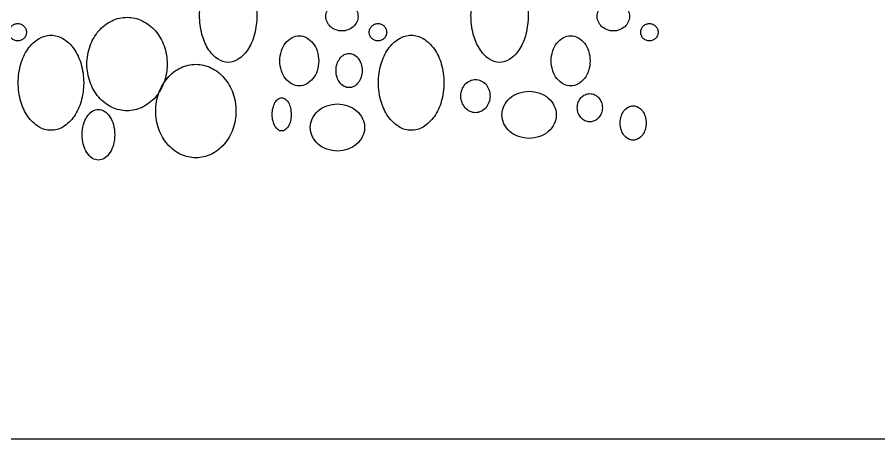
# Model space of a CAD drawing. Header units: millimetres. Extents: x 3355 to 129505, y 4600 to 34300.
# Drawn here: x 116138 to 117175, y 17930 to 18437 of the extents above; entities that cross this region are included whole.
import ezdxf

# ---------------------------------------------------------------- set-up
doc = ezdxf.new("R2010")
doc.units = ezdxf.units.MM
doc.header["$LTSCALE"] = 800
doc.layers.add('SYM', color=3, linetype='Continuous')

msp = doc.modelspace()

# ---------------------------------------------------------------- linework, layer by layer
at = {"color": 9}
for points in [[(116357.41167, 18439.34045, -0.0618468802), (116360.22382, 18461.98825, -0.0751121537), (116367.50295, 18479.34928, -0.1070312387), (116379.69892, 18492.17568, -0.1504542618), (116391.86544, 18495.92148, -0.1504542618), (116404.03197, 18492.17568, -0.1070312387), (116416.22794, 18479.34928, -0.0751121537), (116423.50707, 18461.98825, -0.0618468802), (116426.31922, 18439.34045, -0.0618468802), (116423.50707, 18416.69265, -0.0751121537), (116416.22794, 18399.33162, -0.1070312387), (116404.03197, 18386.50522, -0.1504542618), (116391.86544, 18382.75942, -0.1504542618), (116379.69892, 18386.50522, -0.1070312387), (116367.50295, 18399.33162, -0.0751121537), (116360.22382, 18416.69265, -0.0618468802)], [(116684.05639, 18439.34045, -0.0618468802), (116686.86854, 18461.98825, -0.0751121537), (116694.14766, 18479.34928, -0.1070312387), (116706.34364, 18492.17568, -0.1504542618), (116718.51016, 18495.92148, -0.1504542618), (116730.67668, 18492.17568, -0.1070312387), (116742.87266, 18479.34928, -0.0751121537), (116750.15178, 18461.98825, -0.0618468802), (116752.96393, 18439.34045, -0.0618468802), (116750.15178, 18416.69265, -0.0751121537), (116742.87266, 18399.33162, -0.1070312387), (116730.67668, 18386.50522, -0.1504542618), (116718.51016, 18382.75942, -0.1504542618), (116706.34364, 18386.50522, -0.1070312387), (116694.14766, 18399.33162, -0.0751121537), (116686.86854, 18416.69265, -0.0618468802)], [(116509.37757, 18438.11041, -0.1077474459), (116510.8214, 18444.73269, -0.1018557103), (116515.05391, 18450.50919, -0.0944986988), (116521.25414, 18454.28506, -0.0898820446), (116528.75782, 18455.64494, -0.0898820446), (116536.2615, 18454.28506, -0.0944986988), (116542.46172, 18450.50919, -0.1018557103), (116546.69424, 18444.73269, -0.1077474459), (116548.13807, 18438.11041, -0.1077474459), (116546.69424, 18431.48813, -0.1018557103), (116542.46172, 18425.71162, -0.0944986988), (116536.2615, 18421.93576, -0.0898820446), (116528.75782, 18420.57588, -0.0898820446), (116521.25414, 18421.93576, -0.0944986988), (116515.05391, 18425.71162, -0.1018557103), (116510.8214, 18431.48813, -0.1077474459)], [(116836.02228, 18438.11041, -0.1077474459), (116837.46611, 18444.73269, -0.1018557103), (116841.69863, 18450.50919, -0.0944986988), (116847.89885, 18454.28506, -0.0898820446), (116855.40253, 18455.64494, -0.0898820446), (116862.90621, 18454.28506, -0.0944986988), (116869.10644, 18450.50919, -0.1018557103), (116873.33895, 18444.73269, -0.1077474459), (116874.78278, 18438.11041, -0.1077474459), (116873.33895, 18431.48813, -0.1018557103), (116869.10644, 18425.71162, -0.0944986988), (116862.90621, 18421.93576, -0.0898820446), (116855.40253, 18420.57588, -0.0898820446), (116847.89885, 18421.93576, -0.0944986988), (116841.69863, 18425.71162, -0.1018557103), (116837.46611, 18431.48813, -0.1077474459)], [(116221.84003, 18380.75255, -0.0855691791), (116225.61893, 18402.67186, -0.0921674266), (116235.98585, 18420.55918, -0.10334543), (116252.0352, 18432.90649, -0.1129266105), (116270.13689, 18437.04762, -0.1129266105), (116288.23858, 18432.90649, -0.10334543), (116304.28793, 18420.55918, -0.0921674266), (116314.65485, 18402.67186, -0.0855691791), (116318.43375, 18380.75255, -0.0855691791), (116314.65485, 18358.83323, -0.0921674266), (116304.28793, 18340.94591, -0.10334543), (116288.23858, 18328.5986, -0.1129266105), (116270.13689, 18324.45747, -0.1129266105), (116252.0352, 18328.5986, -0.10334543), (116235.98585, 18340.94591, -0.0921674266), (116225.61893, 18358.83323, -0.0855691791)], [(116128.09139, 18419.04502, -0.0985249797), (116128.88748, 18423.04588, -0.0985053048), (116131.15481, 18426.438, -0.098477493), (116134.54782, 18428.70435, -0.0984578362), (116138.55056, 18429.50026, -0.0984578362), (116142.5533, 18428.70435, -0.098477493), (116145.94631, 18426.438, -0.0985053048), (116148.21364, 18423.04588, -0.0985249797), (116149.00974, 18419.04502, -0.0985249797), (116148.21364, 18415.04416, -0.0985053048), (116145.94631, 18411.65205, -0.098477493), (116142.5533, 18409.3857, -0.0984578362), (116138.55056, 18408.58978, -0.0984578362), (116134.54782, 18409.3857, -0.098477493), (116131.15481, 18411.65205, -0.0985053048), (116128.88748, 18415.04416, -0.0985249797)], [(116561.67354, 18419.04502, -0.0985249797), (116562.46963, 18423.04588, -0.0985053048), (116564.73696, 18426.438, -0.098477493), (116568.12997, 18428.70435, -0.0984578362), (116572.13271, 18429.50026, -0.0984578362), (116576.13545, 18428.70435, -0.098477493), (116579.52846, 18426.438, -0.0985053048), (116581.79579, 18423.04588, -0.0985249797), (116582.59189, 18419.04502, -0.0985249797), (116581.79579, 18415.04416, -0.0985053048), (116579.52846, 18411.65205, -0.098477493), (116576.13545, 18409.3857, -0.0984578362), (116572.13271, 18408.58978, -0.0984578362), (116568.12997, 18409.3857, -0.098477493), (116564.73696, 18411.65205, -0.0985053048), (116562.46963, 18415.04416, -0.0985249797)], [(116888.31825, 18419.04502, -0.0985249797), (116889.11435, 18423.04588, -0.0985053048), (116891.38167, 18426.438, -0.098477493), (116894.77469, 18428.70435, -0.0984578362), (116898.77743, 18429.50026, -0.0984578362), (116902.78017, 18428.70435, -0.098477493), (116906.17318, 18426.438, -0.0985053048), (116908.4405, 18423.04588, -0.0985249797), (116909.2366, 18419.04502, -0.0985249797), (116908.4405, 18415.04416, -0.0985053048), (116906.17318, 18411.65205, -0.098477493), (116902.78017, 18409.3857, -0.0984578362), (116898.77743, 18408.58978, -0.0984578362), (116894.77469, 18409.3857, -0.098477493), (116891.38167, 18411.65205, -0.0985053048), (116889.11435, 18415.04416, -0.0985249797)], [(116139.1658, 18358.15888, -0.0695331361), (116142.33987, 18380.8727, -0.0814438579), (116150.6987, 18398.61807, -0.1069637525), (116164.30971, 18411.4241, -0.1362891525), (116178.54159, 18415.37682, -0.1362891525), (116192.77347, 18411.4241, -0.1069637525), (116206.38447, 18398.61807, -0.0814438579), (116214.7433, 18380.8727, -0.0695331361), (116217.91738, 18358.15888, -0.0695331361), (116214.7433, 18335.44507, -0.0814438579), (116206.38447, 18317.69969, -0.1069637525), (116192.77347, 18304.89367, -0.1362891525), (116178.54159, 18300.94095, -0.1362891525), (116164.30971, 18304.89367, -0.1069637525), (116150.6987, 18317.69969, -0.0814438579), (116142.33987, 18335.44507, -0.0695331361)], [(116572.74795, 18358.15888, -0.0695331361), (116575.92202, 18380.8727, -0.0814438579), (116584.28085, 18398.61807, -0.1069637525), (116597.89186, 18411.4241, -0.1362891525), (116612.12374, 18415.37682, -0.1362891525), (116626.35562, 18411.4241, -0.1069637525), (116639.96662, 18398.61807, -0.0814438579), (116648.32545, 18380.8727, -0.0695331361), (116651.49953, 18358.15888, -0.0695331361), (116648.32545, 18335.44507, -0.0814438579), (116639.96662, 18317.69969, -0.1069637525), (116626.35562, 18304.89367, -0.1362891525), (116612.12374, 18300.94095, -0.1362891525), (116597.89186, 18304.89367, -0.1069637525), (116584.28085, 18317.69969, -0.0814438579), (116575.92202, 18335.44507, -0.0695331361)], [(116454.0054, 18384.60437, -0.0778605621), (116455.86222, 18396.45609, -0.0874250031), (116460.85305, 18405.92159, -0.1055392566), (116468.75869, 18412.59215, -0.1232606084), (116477.38475, 18414.75147, -0.1232606084), (116486.01082, 18412.59215, -0.1055392566), (116493.91646, 18405.92159, -0.0874250031), (116498.90729, 18396.45609, -0.0778605621), (116500.76411, 18384.60437, -0.0778605621), (116498.90729, 18372.75266, -0.0874250031), (116493.91646, 18363.28716, -0.1055392566), (116486.01082, 18356.6166, -0.1232606084), (116477.38475, 18354.45728, -0.1232606084), (116468.75869, 18356.6166, -0.1055392566), (116460.85305, 18363.28716, -0.0874250031), (116455.86222, 18372.75266, -0.0778605621)], [(116780.65011, 18384.60437, -0.0778605621), (116782.50693, 18396.45609, -0.0874250031), (116787.49777, 18405.92159, -0.1055392566), (116795.4034, 18412.59215, -0.1232606084), (116804.02947, 18414.75147, -0.1232606084), (116812.65554, 18412.59215, -0.1055392566), (116820.56117, 18405.92159, -0.0874250031), (116825.55201, 18396.45609, -0.0778605621), (116827.40883, 18384.60437, -0.0778605621), (116825.55201, 18372.75266, -0.0874250031), (116820.56117, 18363.28716, -0.1055392566), (116812.65554, 18356.6166, -0.1232606084), (116804.02947, 18354.45728, -0.1232606084), (116795.4034, 18356.6166, -0.1055392566), (116787.49777, 18363.28716, -0.0874250031), (116782.50693, 18372.75266, -0.0778605621)], [(116521.68246, 18372.91916, -0.0765066803), (116522.93162, 18381.03507, -0.0865140168), (116526.27761, 18387.49315, -0.1058472926), (116531.60045, 18392.06143, -0.1252360195), (116537.37127, 18393.52989, -0.1252360195), (116543.14209, 18392.06143, -0.1058472926), (116548.46494, 18387.49315, -0.0865140168), (116551.81093, 18381.03507, -0.0765066803), (116553.06008, 18372.91916, -0.0765066803), (116551.81093, 18364.80325, -0.0865140168), (116548.46494, 18358.34517, -0.1058472926), (116543.14209, 18353.77689, -0.1252360195), (116537.37127, 18352.30843, -0.1252360195), (116531.60045, 18353.77689, -0.1058472926), (116526.27761, 18358.34517, -0.0865140168), (116522.93162, 18364.80325, -0.0765066803)], [(116304.63453, 18324.12519, -0.0855691791), (116308.41343, 18346.0445, -0.0921674266), (116318.78035, 18363.93182, -0.10334543), (116334.8297, 18376.27913, -0.1129266105), (116352.93139, 18380.42027, -0.1129266105), (116371.03308, 18376.27913, -0.10334543), (116387.08243, 18363.93182, -0.0921674266), (116397.44935, 18346.0445, -0.0855691791), (116401.22825, 18324.12519, -0.0855691791), (116397.44935, 18302.20588, -0.0921674266), (116387.08243, 18284.31856, -0.10334543), (116371.03308, 18271.97125, -0.1129266105), (116352.93139, 18267.83011, -0.1129266105), (116334.8297, 18271.97125, -0.10334543), (116318.78035, 18284.31856, -0.0921674266), (116308.41343, 18302.20588, -0.0855691791)], [(116671.94569, 18342.19179, -0.0873248368), (116673.31278, 18349.95969, -0.0931437932), (116677.08144, 18356.33074, -0.1027581758), (116682.88723, 18360.70852, -0.1107703613), (116689.48022, 18362.18728, -0.1107703613), (116696.07322, 18360.70852, -0.1027581758), (116701.87901, 18356.33074, -0.0931437932), (116705.64767, 18349.95969, -0.0873248368), (116707.01475, 18342.19179, -0.0873248368), (116705.64767, 18334.4239, -0.0931437932), (116701.87901, 18328.05285, -0.1027581758), (116696.07322, 18323.67507, -0.1107703613), (116689.48022, 18322.1963, -0.1107703613), (116682.88723, 18323.67507, -0.1027581758), (116677.08144, 18328.05285, -0.0931437932), (116673.31278, 18334.4239, -0.0873248368)], [(116754.02562, 18291.26374, -0.086347345), (116741.3131, 18293.47562, -0.0926048561), (116730.91586, 18299.55662, -0.1030885935), (116723.75339, 18308.9502, -0.1119625161), (116721.34349, 18319.57738, -0.1119625161), (116723.75339, 18330.20457, -0.1030885935), (116730.91586, 18339.59815, -0.0926048561), (116741.3131, 18345.67915, -0.086347345), (116754.02562, 18347.89103, -0.086347345), (116766.73813, 18345.67915, -0.0926048561), (116777.13537, 18339.59815, -0.1030885935), (116784.29784, 18330.20457, -0.1119625161), (116786.70774, 18319.57738, -0.1119625161), (116784.29784, 18308.9502, -0.1030885935), (116777.13537, 18299.55662, -0.0926048561), (116766.73813, 18293.47562, -0.086347345)], [(116812.05533, 18328.1898, -0.0886117967), (116813.22743, 18334.75159, -0.0938355722), (116816.47026, 18340.15351, -0.1023106031), (116821.44835, 18343.85308, -0.1092320234), (116827.12885, 18345.10905, -0.1092320234), (116832.80934, 18343.85308, -0.1023106031), (116837.78744, 18340.15351, -0.0938355722), (116841.03026, 18334.75159, -0.0886117967), (116842.20237, 18328.1898, -0.0886117967), (116841.03026, 18321.62801, -0.0938355722), (116837.78744, 18316.22609, -0.1023106031), (116832.80934, 18312.52653, -0.1092320234), (116827.12885, 18311.27056, -0.1092320234), (116821.44835, 18312.52653, -0.1023106031), (116816.47026, 18316.22609, -0.0938355722), (116813.22743, 18321.62801, -0.0886117967)], [(116444.8553, 18320.12068, -0.0579531729), (116445.78975, 18328.15576, -0.0716053939), (116448.18902, 18334.25963, -0.1064622181), (116452.27268, 18338.82636, -0.1585740132), (116456.23733, 18340.11617, -0.1585740132), (116460.20198, 18338.82636, -0.1064622181), (116464.28564, 18334.25963, -0.0716053939), (116466.68491, 18328.15576, -0.0579531729), (116467.61937, 18320.12068, -0.0579531729), (116466.68491, 18312.08561, -0.0716053939), (116464.28564, 18305.98174, -0.1064622181), (116460.20198, 18301.41501, -0.1585740132), (116456.23733, 18300.12519, -0.1585740132), (116452.27268, 18301.41501, -0.1064622181), (116448.18902, 18305.98174, -0.0716053939), (116445.78975, 18312.08561, -0.0579531729)], [(116523.24834, 18276.01793, -0.086347345), (116510.53583, 18278.2298, -0.0926048561), (116500.13859, 18284.3108, -0.1030885935), (116492.97612, 18293.70438, -0.1119625161), (116490.56622, 18304.33157, -0.1119625161), (116492.97612, 18314.95876, -0.1030885935), (116500.13859, 18324.35234, -0.0926048561), (116510.53583, 18330.43334, -0.086347345), (116523.24834, 18332.64521, -0.086347345), (116535.96086, 18330.43334, -0.0926048561), (116546.3581, 18324.35234, -0.1030885935), (116553.52057, 18314.95876, -0.1119625161), (116555.93047, 18304.33157, -0.1119625161), (116553.52057, 18293.70438, -0.1030885935), (116546.3581, 18284.3108, -0.0926048561), (116535.96086, 18278.2298, -0.086347345)], [(116216.03693, 18295.61972, -0.0651523382), (116217.62913, 18307.78694, -0.0779311976), (116221.78034, 18317.18877, -0.1071771586), (116228.64804, 18324.06363, -0.1440798555), (116235.64615, 18326.12296, -0.1440798555), (116242.64427, 18324.06363, -0.1071771586), (116249.51197, 18317.18877, -0.0779311976), (116253.66318, 18307.78694, -0.0651523382), (116255.25538, 18295.61972, -0.0651523382), (116253.66318, 18283.4525, -0.0779311976), (116249.51197, 18274.05067, -0.1071771586), (116242.64427, 18267.1758, -0.1440798555), (116235.64615, 18265.11648, -0.1440798555), (116228.64804, 18267.1758, -0.1071771586), (116221.78034, 18274.05067, -0.0779311976), (116217.62913, 18283.4525, -0.0651523382)], [(116863.57877, 18309.75794, -0.0765066803), (116864.82793, 18317.87385, -0.0865140168), (116868.17392, 18324.33193, -0.1058472926), (116873.49676, 18328.90021, -0.1252360195), (116879.26758, 18330.36867, -0.1252360195), (116885.0384, 18328.90021, -0.1058472926), (116890.36125, 18324.33193, -0.0865140168), (116893.70724, 18317.87385, -0.0765066803), (116894.95639, 18309.75794, -0.0765066803), (116893.70724, 18301.64204, -0.0865140168), (116890.36125, 18295.18396, -0.1058472926), (116885.0384, 18290.61567, -0.1252360195), (116879.26758, 18289.14721, -0.1252360195), (116873.49676, 18290.61567, -0.1058472926), (116868.17392, 18295.18396, -0.0865140168), (116864.82793, 18301.64204, -0.0765066803)]]:
    msp.add_lwpolyline(points, format="xyb", close=True, dxfattribs=at)
at = {"layer": 'SYM'}
msp.add_line((115166.65575, 17929.54512), (123549.29973, 17929.54512), dxfattribs=at)

doc.saveas('drawing.dxf')
